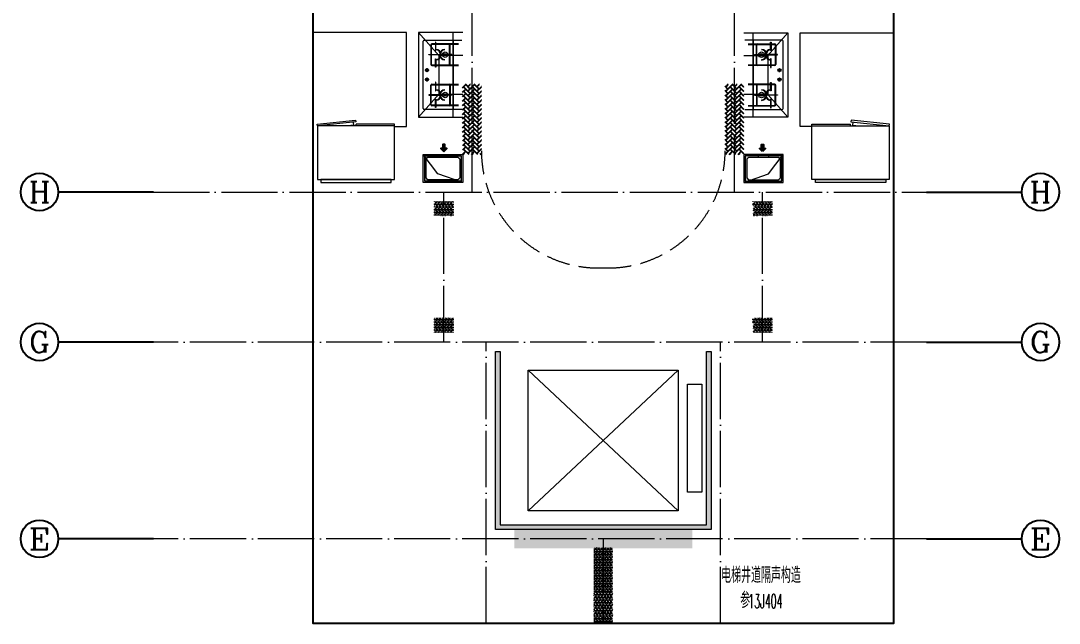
# Model space of a CAD drawing. Extents: x -518115 to 1124316, y -209821 to 1628073.
# Drawn here: x 954644 to 965723, y 53162 to 59590 of the extents above; entities that cross this region are included whole.
import ezdxf
from ezdxf.enums import TextEntityAlignment as Align

# ---------------------------------------------------------------- set-up
doc = ezdxf.new("R2010")
doc.units = 0
doc.header["$LTSCALE"] = 1000
doc.header["$MEASUREMENT"] = 0
doc.linetypes.add('DASH', pattern=[0.35, 0.25, -0.1])
doc.linetypes.add('DOTE', pattern=[2.4200000000000004, 2, -0.2, 0.02, -0.2])
for name, color, linetype, lineweight in [('3.5方案汇报，与郭总、侯月琴确定户型_t8$0$STAIR', 2, 'Continuous', 18), ('DOTE', 19, 'DOTE', 9), ('LVTRY', 1, 'Continuous', 13), ('PUB_HATCH', 8, 'Continuous', 9), ('STAIR', 2, 'Continuous', 18), ('填充', 251, 'Continuous', 5), ('立面-洞口示意', 152, 'Continuous', 13)]:
    doc.layers.add(name, color=color, linetype=linetype, lineweight=lineweight)
for name, color, linetype in [('AXIS', 3, 'Continuous'), ('AXIS_TEXT', 4, 'Continuous'), ('DIM_SYMB', 3, 'Continuous'), ('PUB_TEXT', 4, 'Continuous'), ('保温', 6, 'Continuous'), ('建筑-排气道', 9, 'Continuous')]:
    doc.layers.add(name, color=color, linetype=linetype)
doc.styles.add('_TCH_AXIS', font='COMPLEX', dxfattribs={"bigfont": 'GBCBIG'})
doc.styles.add('_TCH_DIM', font='SIMPLEX.shx', dxfattribs={"width": 0.7, "bigfont": 'GBCBIG.shx'})
doc.styles.add('COMPLEX', font='COMPLEX')
pattern_1 = [(45, (527741.7686052502, -314561.3548270764), (0, 47.41575231924514), [100.584, -33.528]), (135, (527765.4764652501, -314537.6469670765), (3.05311331771918e-15, 47.41575231924513), [100.584, -33.528])]
pattern_2 = [(90, (527741.7686052502, -314561.3548270764), (-16.49778, 1.010197673501861e-15), [9.525, -19.05]), (210, (527741.7686052502, -314561.3548270764), (8.248889999999996, -14.28749658604684), [9.525, -19.05]), (150, (527741.7686052502, -314551.8298270764), (-8.248890000000003, -14.28749658604684), [9.525, -19.05])]

# ---------------------------------------------------------------- blocks, each defined once
blk = doc.blocks.new('_AXISO')
blk.add_circle((0, 0), 0.5)
at = {"layer": 'AXIS_TEXT', "style": 'COMPLEX', "width": 1.041666666666667}
blk.add_attdef('A', text='', height=0.56, dxfattribs=at).set_placement((-0.25, -0.28), (0.25, -0.28), align=Align.FIT)
blk = doc.blocks.new('*U66')
h = blk.add_hatch(color=5)
h.set_gradient(color1=(0, 0, 255), rotation=180, tint=1)
h.paths.add_polyline_path([(3.524958103184869e-15, -2.819966482547906e-15), (-6.350000000000009, -6.349999999999992), (-6.350000000000001, -2.159000000000014), (-15, -2.158999999999999), (-14.99999999999999, 2.159000000000044), (-6.349999999999993, 2.159000000000029), (-6.349999999999985, 6.350000000000009)])
at = {"color": 0, "linetype": 'Continuous'}
blk.add_lwpolyline([(3.524958103184869e-15, -2.819966482547906e-15), (-6.350000000000009, -6.349999999999992), (-6.350000000000001, -2.159000000000014), (-15, -2.158999999999999), (-14.99999999999999, 2.159000000000044), (-6.349999999999993, 2.159000000000029), (-6.349999999999985, 6.350000000000009)], close=True, dxfattribs=at)
blk = doc.blocks.new('sgrsefv')
at = {"layer": 'PUB_HATCH'}
blk.add_hatch(color=256, dxfattribs=at).paths.add_polyline_path([(1112933.294422049, 840916.328306399), (1112933.294422049, 840646.328306399), (1113073.294422049, 840646.328306399), (1113073.294422049, 840661.328306399), (1112968.294422049, 840661.328306399), (1112948.294422049, 840681.328306399), (1112948.294422049, 840881.328306399), (1112968.294422049, 840901.328306399), (1113288.294422049, 840901.328306399), (1113308.294422049, 840881.328306399), (1113308.294422049, 840681.328306399), (1113288.294422049, 840661.328306399), (1113183.294422049, 840661.328306399), (1113183.294422049, 840646.328306399), (1113323.294422049, 840646.328306399), (1113323.294422049, 840916.328306399)])
at = {"layer": 'LVTRY', "color": 1}
for p, q in [((1113073.294422049, 840661.328306399), (1113073.294422049, 840646.328306399)), ((1113183.294422049, 840661.328306399), (1113183.294422049, 840646.328306399))]:
    blk.add_line(p, q, dxfattribs=at)
for points in [[(1112918.294422049, 840931.328306399), (1113338.294422049, 840931.328306399), (1113338.294422049, 840631.328306399), (1112918.294422049, 840631.328306399)], [(1112933.294422049, 840916.328306399), (1113323.294422049, 840916.328306399), (1113323.294422049, 840646.328306399), (1112933.294422049, 840646.328306399)], [(1113288.294422049, 840661.328306399), (1112968.294422049, 840661.328306399), (1112948.294422049, 840681.328306399), (1112948.294422049, 840881.328306399), (1112968.294422049, 840901.328306399), (1113288.294422049, 840901.328306399), (1113308.294422049, 840881.328306399), (1113308.294422049, 840681.328306399), (1113288.294422049, 840661.328306399)]]:
    blk.add_lwpolyline(points, close=True, dxfattribs=at)
at = {"layer": '立面-洞口示意'}
blk.add_lwpolyline([(1112918.294422049, 840931.328306399), (1113181.846359163, 840837.3789231421), (1113338.294422049, 840631.328306399)], dxfattribs=at)
at = {"layer": '建筑-排气道', "xscale": -5, "yscale": 5, "zscale": 5, "rotation": 270}
blk.add_blockref('*U66', (1113118.391369574, 840599.0160356248), dxfattribs=at)
blk = doc.blocks.new('A-Kitchen-7')
at = {"layer": 'LVTRY'}
for p, q in [((-518.6581278588565, 779.725278688129), (-7.244008776673581, 834.3051076843403)), ((-7.244008776673581, 834.3051076843403), (-3.585880917788018, 810.5855355854728)), ((-515, 756.005706589378), (-518.6581278588565, 779.725278688129)), ((-3.585880917788018, 810.5855355854728), (-515, 756.005706589378)), ((515, 756.005706589378), (-515, 756.005706589378)), ((-515, 756.005706589378), (-515, 40)), ((-485.6368437646597, 760.5342107040924), (-484.9384396369278, 756.005706589378)), ((-29.12075551543967, 766.9560861630598), (-112.0975807690556, 756.005706589378)), ((-29.12075551546877, 766.9560861630598), (-35.20590834700852, 806.4126680237241)), ((515, 780), (-5.820766091346741e-11, 780)), ((0, 756.005706589378), (-5.820766091346741e-11, 780)), ((515, 756.005706589378), (515, 780)), ((515, 40), (515, 756.005706589378)), ((-515, 40), (515, 40))]:
    blk.add_line(p, q, dxfattribs=at)
blk.add_lwpolyline([(-468.9430810984049, 40), (-468.9430810984049, 0), (468.9430810984049, 0), (468.9430810984632, 40)], close=True, dxfattribs=at)

msp = doc.modelspace()

# ---------------------------------------------------------------- hatches: boundary and pattern name
at = {"layer": '保温', "linetype": 'ByBlock', "ltscale": 10}
h = msp.add_hatch(dxfattribs=at)
h.set_pattern_fill('AR-HBONE', color=251, scale=55)
h.set_pattern_definition(pattern_1)
h.paths.add_polyline_path([(959358.3473155973, 58162.63974557252), (959558.347299288, 58162.63974557252), (959558.1527572898, 58912.36989889445), (959358.1527735991, 58912.37009553937)])
h = msp.add_hatch(dxfattribs=at)
h.set_pattern_fill('AR-HBONE', color=251, scale=55)
h.set_pattern_definition(pattern_1)
h.paths.add_polyline_path([(962358.348114057, 58162.63974549156), (962158.3481303663, 58162.63974549156), (962158.347316534, 58912.36989878613), (962358.3473002249, 58912.37009543105)])
at = {"layer": '保温', "linetype": 'Continuous', "ltscale": 10}
h = msp.add_hatch(dxfattribs=at)
h.set_pattern_fill('HEX', color=251, scale=10, angle=90, style=0)
h.set_pattern_definition(pattern_2)
h.paths.add_polyline_path([(959058.3465632906, 57512.37001177331), (959258.3465469815, 57512.37001177331), (959258.4454613086, 57662.36990616895), (959058.4454776177, 57662.37010281387)])
h = msp.add_hatch(dxfattribs=at)
h.set_pattern_fill('HEX', color=251, scale=10, angle=90, style=0)
h.set_pattern_definition(pattern_2)
h.paths.add_polyline_path([(962658.3480664613, 57512.37001177331), (962458.3480827706, 57512.37001177331), (962458.2491684433, 57662.36990616895), (962658.2491521342, 57662.37010281387)])
h = msp.add_hatch(dxfattribs=at)
h.set_pattern_fill('HEX', color=251, scale=10, angle=90, style=0)
h.set_pattern_definition(pattern_2)
h.paths.add_polyline_path([(959058.3465634971, 56262.37001903862), (959258.3465471878, 56262.37001903862), (959258.4454615151, 56412.36991343426), (959058.4454778242, 56412.37011007918)])
h = msp.add_hatch(dxfattribs=at)
h.set_pattern_fill('HEX', color=251, scale=10, angle=90, style=0)
h.set_pattern_definition(pattern_2)
h.paths.add_polyline_path([(962658.3480662545, 56262.37001903862), (962458.3480825638, 56262.37001903862), (962458.2491682367, 56412.36991343426), (962658.2491519274, 56412.37011007918)])
h = msp.add_hatch(dxfattribs=at)
h.set_pattern_fill('HEX', color=251, scale=10, angle=90, style=0)
h.set_pattern_definition([(90, (456975.8774261217, -466186.0909204385), (-16.49778, 1.010197673501861e-15), [9.525, -19.05]), (210, (456975.8774261217, -466186.0909204385), (8.248889999999996, -14.28749658604684), [9.525, -19.05]), (150, (456975.8774261217, -466176.5659204385), (-8.248890000000003, -14.28749658604684), [9.525, -19.05])])
h.paths.add_polyline_path([(961808.3476276752, 53962.37000593991), (961808.347586269, 54162.37000293011), (959908.3469881965, 54162.37000297435), (959908.3470296026, 53962.37000598403)])
h = msp.add_hatch(dxfattribs=at)
h.set_pattern_fill('HEX', color=251, scale=10, angle=90, style=0)
h.set_pattern_definition([(90, (456975.8774261217, -466686.0909204385), (-16.49778, 1.010197673501861e-15), [9.525, -19.05]), (210, (456975.8774261217, -466686.0909204385), (8.248889999999996, -14.28749658604684), [9.525, -19.05]), (150, (456975.8774261217, -466676.5659204385), (-8.248890000000003, -14.28749658604684), [9.525, -19.05])])
h.paths.add_polyline_path([(960758.4462442386, 53162.37000441959), (960958.4462279296, 53162.37000441959), (960958.446221061, 53962.36990613077), (960758.4462373704, 53962.37010277569)])
at = {"layer": '填充'}
h = msp.add_hatch(dxfattribs=at)
h.set_pattern_fill('隔热材料02', color=256, scale=100, style=0)
h.set_pattern_definition([(0, (-213350.0497188026, -554576.2574889136), (0, 50), []), (0, (-213350.0497188026, -554559.5909889136), (0, 50), []), (270, (-213306.3082188026, -554550.9597389136), (50, -9.184850993605149e-15), [5.01775, -44.98225]), (270, (-213343.7669688025, -554550.9597389136), (50, -9.184850993605149e-15), [5.01775, -44.98225]), (90, (-213318.2552188025, -554584.8887389136), (-50, 3.061616997868383e-15), [5.01775, -44.98225]), (90, (-213331.8202188027, -554584.8887389136), (-50, 3.061616997868383e-15), [5.01775, -44.98225]), (180, (-213300.0254688025, -554592.9242389136), (-6.123233995736766e-15, -50), [50.02425, 0.02425]), (135, (-213313.9827188025, -554590.4154889135), (2.775557561562891e-15, 49.99987405109137), [4.268000000000001, -66.44274999999999]), (116.56505, (-213267.0007188024, -554587.3974889136), (0.0001128305918363104, 49.99993342107836), [2.804999999999992, -108.9984999999998]), (116.56505, (-213317.0007188024, -554587.3974889136), (0.0001128305918363104, 49.99993342107836), [2.804999999999992, -108.9984999999998]), (153.43495, (-213258.9652188024, -554592.9242389136), (-0.0001128305918057793, 49.99993342107837), [5.609999999999999, -106.1935]), (153.43495, (-213308.9652188024, -554592.9242389136), (-0.0001128305918057793, 49.99993342107837), [5.609999999999999, -106.1935]), (63.43495000000001, (-213268.2552188025, -554579.8709889136), (-0.0001128305918307593, 49.99993342107837), [26.714, -85.0895]), (63.43495000000001, (-213318.2552188025, -554579.8709889136), (-0.0001128305918307593, 49.99993342107837), [26.714, -85.0895]), (116.56505, (-213256.3082188026, -554550.9597389136), (0.0001128305918363104, 49.99993342107836), [2.804999999999992, -108.9984999999998]), (116.56505, (-213306.3082188026, -554550.9597389136), (0.0001128305918363104, 49.99993342107836), [2.804999999999992, -108.9984999999998]), (135, (-213307.5627188026, -554548.4509889135), (2.775557561562891e-15, 49.99987405109137), [4.268000000000001, -66.44274999999999]), (153.43495, (-213260.5807188025, -554545.4329889136), (-0.0001128305918057793, 49.99993342107837), [5.609999999999999, -106.1935]), (153.43495, (-213310.5807188025, -554545.4329889136), (-0.0001128305918057793, 49.99993342107837), [5.609999999999999, -106.1935]), (45, (-213342.5124688025, -554548.4509889135), (0, 49.99987405109137), [4.268000000000001, -66.44274999999999]), (63.43495000000001, (-213293.7669688025, -554550.9597389136), (-0.0001128305918307593, 49.99993342107837), [2.805, -108.9985]), (63.43495000000001, (-213343.7669688025, -554550.9597389136), (-0.0001128305918307593, 49.99993342107837), [2.805, -108.9985]), (26.56505, (-213289.4947188026, -554545.4329889136), (0.0001128305918307593, 49.99993342107837), [5.609999999999999, -106.1935]), (26.56505, (-213339.4947188026, -554545.4329889136), (0.0001128305918307593, 49.99993342107837), [5.609999999999999, -106.1935]), (116.56505, (-213281.8202188027, -554579.8709889136), (0.0001128305918363104, 49.99993342107836), [26.71399999999994, -85.08949999999976]), (116.56505, (-213331.8202188027, -554579.8709889136), (0.0001128305918363104, 49.99993342107836), [26.71399999999994, -85.08949999999976]), (45, (-213336.0924688026, -554590.4154889135), (0, 49.99987405109137), [4.268000000000001, -66.44274999999999]), (63.43495000000001, (-213283.0744688027, -554587.3974889136), (-0.0001128305918307593, 49.99993342107837), [2.805, -108.9985]), (63.43495000000001, (-213333.0744688027, -554587.3974889136), (-0.0001128305918307593, 49.99993342107837), [2.805, -108.9985]), (26.56505, (-213291.1102188025, -554592.9242389136), (0.0001128305918307593, 49.99993342107837), [5.609999999999999, -106.1935]), (26.56505, (-213341.1102188025, -554592.9242389136), (0.0001128305918307593, 49.99993342107837), [5.609999999999999, -106.1935])])
h.paths.add_polyline_path([(961958.3476102301, 56062.37331480044), (962008.3476102301, 56062.37331479881), (962008.3476101623, 54162.37331477867), (959708.3476101523, 54162.3733147966), (959708.3476101262, 56062.37331479997), (959758.3476101262, 56062.37331479916), (959758.3476101519, 54212.37331479369), (961958.347610164, 54212.37331477914)])

# ---------------------------------------------------------------- linework, layer by layer
at = {"layer": '3.5方案汇报，与郭总、侯月琴确定户型_t8$0$STAIR'}
for p, q in [((960058.347606964, 55862.37000444782), (961658.3476069644, 54362.37000444921)), ((961658.3476069644, 55862.37000444782), (960058.347606964, 54362.37000444921))]:
    msp.add_line(p, q, dxfattribs=at)
for points in [[(960058.347606964, 54362.37000444921), (960058.347606964, 55862.37000444782), (961658.3476069644, 55862.37000444782), (961658.3476069644, 54362.37000444921)], [(961758.3476069546, 54562.3700045647), (961758.3476069546, 55712.37000456516), (961908.3476069574, 55712.37000456516), (961908.3476069574, 54562.3700045647)]]:
    msp.add_lwpolyline(points, close=True, dxfattribs=at)
at = {"layer": 'AXIS'}
for p, q in [((956058.3479597266, 57762.64026609057), (955043.7403798624, 57762.64026609057)), ((964308.3566676332, 57762.64026609057), (965322.9642474974, 57762.64026609057)), ((956058.3479599794, 56162.37000447526), (955043.7403801152, 56162.37000447526)), ((964308.3566673801, 56162.37000447526), (965322.9642472443, 56162.37000447526)), ((956058.3479599131, 54062.37000451662), (955043.7403800489, 54062.37000451662)), ((964308.3566674464, 54062.37000451662), (965322.9642473107, 54062.37000451662))]:
    msp.add_line(p, q, dxfattribs=at)
at = {"layer": 'DIM_SYMB'}
msp.add_lwpolyline([(956058.3479597357, 66662.3691157485), (956058.3479597357, 61362.37011947931), (957758.3473072564, 61362.37011951377), (957758.3473074427, 53162.37000441964), (963958.3473081933, 53162.37000441964), (963958.3473081933, 61362.37011947931), (964308.3566671938, 61362.37011947931), (964308.3566671938, 66662.3691157485)], close=True, dxfattribs=at)
at = {"layer": 'DOTE', "linetype": 'DOTE', "ltscale": 0.3}
for p, q in [((959458.3473074427, 57762.64026465535), (959458.3473074422, 66662.3691157485)), ((962258.3473083796, 57762.64026465535), (962258.3473083796, 66662.3691157485)), ((956058.347960166, 57762.64026884046), (964308.3566671936, 57762.64025549538)), ((959158.3465647409, 56162.37000447523), (959158.3465644764, 57762.37000447616)), ((962558.3480698392, 56162.37000447523), (962558.3480701037, 57762.37000447616)), ((964308.3566671936, 56162.3700044752), (956058.3479597354, 56162.37000447526)), ((959608.3473127023, 53162.37000441991), (959608.3473128234, 56162.37000445707)), ((962108.34730312, 53162.37000441996), (962108.3473029989, 56162.37000445707)), ((964308.3566671936, 54062.37000427567), (956058.3479597354, 54062.37000454924)), ((960858.347314877, 54062.37000445707), (960858.347314877, 53162.37000441962))]:
    msp.add_line(p, q, dxfattribs=at)
at = {"layer": 'LVTRY', "color": 251}
for p, q in [((958888.1356674228, 59462.97126491729), (958888.1356674228, 58562.97126491729)), ((959358.3451540456, 59462.97126491729), (958888.1356674228, 59462.97126491729)), ((959104.0757684885, 59220.01553157868), (958888.1356674228, 59462.97126491729)), ((959258.3451540451, 58562.97126491729), (959258.3451540451, 59462.97126491729)), ((962358.347349646, 59462.37084350229), (962828.5568362686, 59462.37084350229)), ((962458.3473496463, 58562.37084350229), (962458.3473496463, 59462.37084350229)), ((962612.6167352032, 59219.41511016368), (962828.5568362686, 59462.37084350229)), ((962828.5568362686, 59462.37084350229), (962828.5568362686, 58562.37084350229)), ((959104.0757684885, 59220.01553157868), (959104.0757684885, 58804.91698870144)), ((959358.3451540456, 59220.01553157868), (959104.0757684885, 59220.01553157868)), ((962358.347349646, 59219.41511016368), (962612.6167352032, 59219.41511016368)), ((962612.6167352032, 59219.41511016368), (962612.6167352032, 58804.31656728644)), ((958888.1356674228, 58562.97126491729), (959104.0757684885, 58804.91698870144)), ((959104.0757684885, 58804.91698870144), (959358.3451540456, 58804.91698870144)), ((962612.6167352032, 58804.31656728644), (962358.347349646, 58804.31656728644)), ((962828.5568362686, 58562.37084350229), (962612.6167352032, 58804.31656728644)), ((958888.1356674228, 58562.97126491729), (959358.3451540456, 58562.97126491729)), ((962828.5568362686, 58562.37084350229), (962358.347349646, 58562.37084350229))]:
    msp.add_line(p, q, dxfattribs=at)
at = {"layer": 'LVTRY'}
for p, q in [((958938.3451540456, 58652.97126491729), (958938.3451540456, 59372.97126491729)), ((958948.3451540456, 59382.97126491729), (959348.3451540456, 59382.9712649174)), ((959018.3451540456, 59332.9712649174), (959018.3451540456, 59122.9712649174)), ((959023.3451540456, 59332.9712649174), (959023.3451540456, 59122.9712649174)), ((959313.3451540456, 59342.97126491752), (959028.3451540456, 59342.9712649174)), ((959313.3451540456, 59337.97126491752), (959028.3451540456, 59337.9712649174)), ((959073.0951540451, 59362.97126491752), (959068.5951540451, 59362.97126491752)), ((959068.5951540451, 59362.97126491752), (959068.5951540451, 59272.9712649174)), ((959073.0951540451, 59272.9712649174), (959073.0951540451, 59362.97126491752)), ((959218.3451540451, 59122.9712649174), (959218.3451540451, 59332.97126491752)), ((959223.3451540451, 59122.9712649174), (959223.3451540451, 59332.97126491752)), ((959258.3451540451, 59372.9712649174), (959258.3451540451, 58652.97126491729)), ((962768.347349646, 59382.37084350229), (962368.347349646, 59382.3708435024)), ((962403.347349646, 59342.37084350252), (962688.347349646, 59342.3708435024)), ((962403.347349646, 59337.37084350252), (962688.347349646, 59337.3708435024)), ((962458.3473496463, 59372.3708435024), (962458.3473496465, 58652.37084350229)), ((962493.3473496463, 59122.3708435024), (962493.3473496463, 59332.37084350252)), ((962498.3473496463, 59122.3708435024), (962498.3473496463, 59332.37084350252)), ((962643.5973496465, 59362.37084350252), (962648.0973496465, 59362.37084350252)), ((962643.5973496465, 59272.3708435024), (962643.5973496465, 59362.37084350252)), ((962648.0973496465, 59362.37084350252), (962648.0973496465, 59272.3708435024)), ((962693.347349646, 59332.3708435024), (962693.347349646, 59122.3708435024)), ((962698.347349646, 59332.3708435024), (962698.347349646, 59122.3708435024)), ((962778.347349646, 58652.37084350229), (962778.347349646, 59372.37084350229)), ((958998.3451540456, 59225.72126491764), (958998.3451540456, 59230.22126491764)), ((958998.3451540456, 59230.22126491764), (959125.8451540456, 59230.22126491764)), ((959125.8451540456, 59225.72126491764), (958998.3451540456, 59225.72126491764)), ((959068.5951540451, 59272.9712649174), (959073.0951540451, 59272.9712649174)), ((959068.5951540451, 59182.9712649174), (959073.0951540451, 59182.9712649174)), ((959068.5951540451, 59092.97126491729), (959068.5951540451, 59182.9712649174)), ((959073.0951540451, 59182.9712649174), (959073.0951540451, 59092.97126491729)), ((959115.8451540451, 59230.22126491764), (959115.8451540451, 59225.72126491764)), ((959243.3451540451, 59230.22126491764), (959115.8451540451, 59230.22126491764)), ((959115.8451540451, 59225.72126491764), (959243.3451540451, 59225.72126491764)), ((959125.8451540456, 59230.22126491764), (959125.8451540456, 59225.72126491764)), ((959243.3451540451, 59225.72126491764), (959243.3451540451, 59230.22126491764)), ((959258.3451540451, 58804.91698870144), (959258.3451540451, 59220.01553157868)), ((962458.3473496463, 58804.31656728644), (962458.3473496463, 59219.41511016368)), ((962473.3473496465, 59225.12084350263), (962473.3473496465, 59229.62084350263)), ((962473.3473496465, 59229.62084350263), (962600.8473496465, 59229.62084350263)), ((962600.8473496465, 59225.12084350263), (962473.3473496465, 59225.12084350263)), ((962590.8473496458, 59229.62084350263), (962590.8473496458, 59225.12084350263)), ((962718.3473496458, 59229.62084350263), (962590.8473496458, 59229.62084350263)), ((962590.8473496458, 59225.12084350263), (962718.3473496458, 59225.12084350263)), ((962600.8473496465, 59229.62084350263), (962600.8473496465, 59225.12084350263)), ((962648.0973496465, 59272.3708435024), (962643.5973496465, 59272.3708435024)), ((962643.5973496465, 59182.3708435024), (962643.5973496465, 59092.37084350229)), ((962648.0973496465, 59182.3708435024), (962643.5973496465, 59182.3708435024)), ((962648.0973496465, 59092.37084350229), (962648.0973496465, 59182.3708435024)), ((962718.3473496458, 59225.12084350263), (962718.3473496458, 59229.62084350263)), ((958958.9483504323, 59062.97126491729), (958997.7419576598, 59062.97126491729)), ((958978.3451540456, 59043.57446130423), (958978.3451540456, 59082.36806853174)), ((959028.3451540456, 59117.9712649174), (959313.3451540456, 59117.9712649174)), ((959028.3451540456, 59112.9712649174), (959313.3451540456, 59112.9712649174)), ((959073.0951540451, 59092.97126491729), (959068.5951540451, 59092.97126491729)), ((962688.347349646, 59117.3708435024), (962403.347349646, 59117.3708435024)), ((962688.347349646, 59112.3708435024), (962403.347349646, 59112.3708435024)), ((962643.5973496465, 59092.37084350229), (962648.0973496465, 59092.37084350229)), ((962757.7441532591, 59062.37084350229), (962718.9505460316, 59062.37084350229)), ((962738.347349646, 59042.97403988923), (962738.347349646, 59081.76764711674)), ((958958.9483504323, 58962.97126491729), (958997.7419576598, 58962.97126491729)), ((958978.3451540456, 58943.57446130423), (958978.3451540456, 58982.36806853174)), ((962757.7441532591, 58962.37084350229), (962718.9505460316, 58962.37084350229)), ((962738.347349646, 58942.97403988923), (962738.347349646, 58981.76764711674)), ((959018.3451540456, 58692.97126491729), (959018.3451540456, 58902.97126491729)), ((959023.3451540456, 58692.97126491729), (959023.3451540456, 58902.97126491729)), ((959028.3451540456, 58912.97126491729), (959313.3451540456, 58912.97126491729)), ((959028.3451540456, 58907.97126491729), (959313.3451540456, 58907.97126491729)), ((959073.0951540451, 58932.97126491729), (959068.5951540451, 58932.97126491729)), ((959068.5951540451, 58932.97126491729), (959068.5951540451, 58842.97126491729)), ((959068.5951540451, 58842.97126491729), (959073.0951540451, 58842.97126491729)), ((959073.0951540451, 58842.97126491729), (959073.0951540451, 58932.97126491729)), ((959218.3451540451, 58902.97126491729), (959218.3451540451, 58692.97126491717)), ((959223.3451540451, 58902.97126491729), (959223.3451540451, 58692.97126491717)), ((962688.347349646, 58912.37084350229), (962403.347349646, 58912.37084350229)), ((962688.347349646, 58907.37084350229), (962403.347349646, 58907.37084350229)), ((962493.3473496463, 58902.37084350229), (962493.3473496463, 58692.37084350217)), ((962498.3473496463, 58902.37084350229), (962498.3473496463, 58692.37084350217)), ((962643.5973496465, 58932.37084350229), (962648.0973496465, 58932.37084350229)), ((962643.5973496465, 58842.37084350229), (962643.5973496465, 58932.37084350229)), ((962648.0973496465, 58842.37084350229), (962643.5973496465, 58842.37084350229)), ((962648.0973496465, 58932.37084350229), (962648.0973496465, 58842.37084350229)), ((962693.347349646, 58692.37084350229), (962693.347349646, 58902.37084350229)), ((962698.347349646, 58692.37084350229), (962698.347349646, 58902.37084350229)), ((958998.3451540456, 58800.22126491705), (958998.3451540456, 58795.72126491705)), ((959125.8451540456, 58800.22126491705), (958998.3451540456, 58800.22126491705)), ((958998.3451540456, 58795.72126491705), (959125.8451540456, 58795.72126491705)), ((959068.5951540451, 58752.97126491729), (959073.0951540451, 58752.97126491729)), ((959068.5951540451, 58662.97126491729), (959068.5951540451, 58752.97126491729)), ((959073.0951540451, 58752.97126491729), (959073.0951540451, 58662.97126491729)), ((959115.8451540451, 58800.22126491705), (959243.3451540451, 58800.22126491705)), ((959115.8451540451, 58795.72126491705), (959115.8451540451, 58800.22126491705)), ((959243.3451540451, 58795.72126491705), (959115.8451540451, 58795.72126491705)), ((959125.8451540456, 58795.72126491705), (959125.8451540456, 58800.22126491705)), ((959243.3451540451, 58800.22126491705), (959243.3451540451, 58795.72126491705)), ((962473.3473496465, 58799.62084350205), (962473.3473496465, 58795.12084350205)), ((962600.8473496465, 58799.62084350205), (962473.3473496465, 58799.62084350205)), ((962473.3473496465, 58795.12084350205), (962600.8473496465, 58795.12084350205)), ((962590.8473496458, 58799.62084350205), (962718.3473496458, 58799.62084350205)), ((962590.8473496458, 58795.12084350205), (962590.8473496458, 58799.62084350205)), ((962718.3473496458, 58795.12084350205), (962590.8473496458, 58795.12084350205)), ((962600.8473496465, 58795.12084350205), (962600.8473496465, 58799.62084350205)), ((962643.5973496465, 58752.37084350229), (962643.5973496465, 58662.37084350229)), ((962648.0973496465, 58752.37084350229), (962643.5973496465, 58752.37084350229)), ((962648.0973496465, 58662.37084350229), (962648.0973496465, 58752.37084350229)), ((962718.3473496458, 58799.62084350205), (962718.3473496458, 58795.12084350205)), ((959348.3451540451, 58642.97126491729), (958948.3451540456, 58642.97126491729)), ((959313.3451540456, 58687.97126491717), (959028.3451540456, 58687.97126491729)), ((959313.3451540456, 58682.97126491717), (959028.3451540456, 58682.97126491729)), ((959073.0951540451, 58662.97126491729), (959068.5951540451, 58662.97126491729)), ((962368.3473496463, 58642.37084350229), (962768.347349646, 58642.37084350229)), ((962403.347349646, 58687.37084350217), (962688.347349646, 58687.37084350229)), ((962403.347349646, 58682.37084350217), (962688.347349646, 58682.37084350229)), ((962643.5973496465, 58662.37084350229), (962648.0973496465, 58662.37084350229))]:
    msp.add_line(p, q, dxfattribs=at)
for points in [[(958632.3459351272, 58462.97041845333), (958758.3451540451, 58462.97041845333), (958758.3451540456, 59462.97100812034), (957758.3473074427, 59462.9711304043)], [(963084.346568564, 58462.36999703833), (962958.3473496465, 58462.36999703833), (962958.347349646, 59462.37058670534), (963958.3473083796, 59462.37070898956)]]:
    msp.add_lwpolyline(points, dxfattribs=at)
for centre, radius in [((959170.8451540456, 59227.9712649174), 29.7), ((959170.8451540456, 59227.9712649174), 11.7), ((962545.847349646, 59227.3708435024), 29.7), ((962545.847349646, 59227.3708435024), 11.7), ((958978.3451540456, 59062.97126491729), 16.99680361435897), ((962738.347349646, 59062.37084350229), 16.99680361435897), ((958978.3451540456, 58962.97126491729), 16.99680361435897), ((962738.347349646, 58962.37084350229), 16.99680361435897), ((959170.8451540456, 58797.97126491729), 29.7), ((959170.8451540456, 58797.97126491729), 11.7), ((962545.847349646, 58797.37084350229), 29.7), ((962545.847349646, 58797.37084350229), 11.7)]:
    msp.add_circle(centre, radius, dxfattribs=at)
for centre, radius, start, end in [((958948.3451540456, 59372.97126491729), 10, 90, 180), ((959028.3451540456, 59332.9712649174), 10, 90, 180), ((959028.3451540456, 59332.9712649174), 5, 90, 180), ((959070.8451540451, 59227.9712649174), 56.7, 2.274239184211169, 87.72576081585402), ((959070.8451540451, 59227.9712649174), 52.2, 2.470411041655401, 87.52958895835617), ((959170.8451540456, 59227.9712649174), 56.7, 92.27423918414597, 177.7257608157888), ((959170.8451540456, 59227.9712649174), 52.2, 92.47041104164381, 177.5295889583446), ((959213.3451540451, 59332.97126491752), 10, 0, 90), ((959213.3451540451, 59332.97126491752), 5, 0, 90), ((959248.3451540451, 59372.9712649174), 10, 0, 90), ((962468.3473496463, 59372.3708435024), 10, 90, 180), ((962503.3473496463, 59332.37084350252), 10, 90, 180), ((962503.3473496463, 59332.37084350252), 5, 90, 180), ((962545.847349646, 59227.3708435024), 56.7, 2.274239184211169, 87.72576081585402), ((962545.847349646, 59227.3708435024), 52.2, 2.470411041655401, 87.52958895835617), ((962645.8473496463, 59227.3708435024), 56.7, 92.27423918414597, 177.7257608166193), ((962645.8473496463, 59227.3708435024), 52.2, 92.47041104164381, 177.5295889583446), ((962688.347349646, 59332.3708435024), 10, 0, 90), ((962688.347349646, 59332.3708435024), 5, 0, 90), ((962768.347349646, 59372.37084350229), 10, 0, 90), ((959070.8451540451, 59227.9712649174), 52.2, 272.4704110416438, 357.5295889583446), ((959070.8451540451, 59227.9712649174), 56.7, 272.274239184146, 357.7257608157888), ((959170.8451540456, 59227.9712649174), 56.7, 182.2742391842111, 267.725760815854), ((959170.8451540456, 59227.9712649174), 52.2, 182.4704110416554, 267.5295889583562), ((962545.847349646, 59227.3708435024), 52.2, 272.4704110416438, 357.5295889591745), ((962545.847349646, 59227.3708435024), 56.7, 272.274239184146, 357.7257608157888), ((962645.8473496463, 59227.3708435024), 56.7, 182.2742391833807, 267.725760815854), ((962645.8473496463, 59227.3708435024), 52.2, 182.4704110408254, 267.5295889583562), ((959028.3451540456, 59122.9712649174), 10, 180, 270), ((959028.3451540456, 59122.9712649174), 5, 180, 270), ((959213.3451540451, 59122.9712649174), 10, 270, 0), ((959213.3451540451, 59122.9712649174), 5, 270, 0), ((962503.3473496463, 59122.3708435024), 10, 180, 270), ((962503.3473496463, 59122.3708435024), 5, 180, 270), ((962688.347349646, 59122.3708435024), 10, 270, 0), ((962688.347349646, 59122.3708435024), 5, 270, 0), ((959028.3451540456, 58902.97126491729), 10, 90, 180), ((959028.3451540456, 58902.97126491729), 5, 90, 180), ((959070.8451540451, 58797.97126491729), 56.7, 2.274239184211169, 87.72576081585402), ((959070.8451540451, 58797.97126491729), 52.2, 2.470411041655401, 87.52958895835617), ((959170.8451540456, 58797.97126491729), 56.7, 92.27423918414597, 177.7257608157888), ((959170.8451540456, 58797.97126491729), 52.2, 92.47041104164381, 177.5295889583446), ((959213.3451540451, 58902.97126491729), 10, 0, 90), ((959213.3451540451, 58902.97126491729), 5, 0, 90), ((962503.3473496463, 58902.37084350229), 10, 90, 180), ((962503.3473496463, 58902.37084350229), 5, 90, 180), ((962545.847349646, 58797.37084350229), 56.7, 2.274239184211169, 87.72576081585402), ((962545.847349646, 58797.37084350229), 52.2, 2.470411041655401, 87.52958895835617), ((962645.8473496463, 58797.37084350229), 56.7, 92.27423918414597, 177.7257608166193), ((962645.8473496463, 58797.37084350229), 52.2, 92.47041104164381, 177.5295889583446), ((962688.347349646, 58902.37084350229), 10, 0, 90), ((962688.347349646, 58902.37084350229), 5, 0, 90), ((959070.8451540451, 58797.97126491729), 52.2, 272.4704110416438, 357.5295889583446), ((959070.8451540451, 58797.97126491729), 56.7, 272.274239184146, 357.7257608157888), ((959170.8451540456, 58797.97126491729), 56.7, 182.2742391842111, 267.725760815854), ((959170.8451540456, 58797.97126491729), 52.2, 182.4704110416554, 267.5295889583562), ((962545.847349646, 58797.37084350229), 52.2, 272.4704110416438, 357.5295889591745), ((962545.847349646, 58797.37084350229), 56.7, 272.274239184146, 357.7257608157888), ((962645.8473496463, 58797.37084350229), 56.7, 182.2742391833807, 267.725760815854), ((962645.8473496463, 58797.37084350229), 52.2, 182.4704110408254, 267.5295889583562), ((958948.3451540456, 58652.97126491729), 10, 180, 270), ((959028.3451540456, 58692.97126491729), 10, 180, 270), ((959028.3451540456, 58692.97126491729), 5, 180, 270), ((959213.3451540451, 58692.97126491717), 10, 270, 0), ((959213.3451540451, 58692.97126491717), 5, 270, 0), ((959248.3451540451, 58652.97126491729), 10, 270, 0), ((962468.3473496465, 58652.37084350229), 10, 180, 270), ((962503.3473496463, 58692.37084350217), 10, 180, 270), ((962503.3473496463, 58692.37084350217), 5, 180, 270), ((962688.347349646, 58692.37084350229), 10, 270, 0), ((962688.347349646, 58692.37084350229), 5, 270, 0), ((962768.347349646, 58652.37084350229), 10, 270, 0)]:
    msp.add_arc(centre, radius, start, end, dxfattribs=at)
at = {"layer": 'STAIR', "color": 251, "linetype": 'DASH'}
msp.add_lwpolyline([(959558.3473123312, 58202.37547944608, 0.4142135623699036), (960808.3473123312, 56952.3754794597), (960908.3473123428, 56952.3754794597, 0.4142135623699035), (962158.3473123428, 58202.37547944608)], format="xyb", dxfattribs=at)
at = {"layer": '填充'}
msp.add_lwpolyline([(961958.3476102301, 56062.37331480044), (962008.3476102301, 56062.37331479881), (962008.3476101623, 54162.37331477867), (959708.3476101523, 54162.3733147966), (959708.3476101262, 56062.37331479997), (959758.3476101262, 56062.37331479916), (959758.3476101519, 54212.37331479369), (961958.347610164, 54212.37331477914)], close=True, dxfattribs=at)

# ---------------------------------------------------------------- block references
at = {"rotation": 180}
msp.add_blockref('sgrsefv', (2072276.639713979, 898794.5668720921), dxfattribs=at)
at = {"xscale": -1, "rotation": 180}
msp.add_blockref('sgrsefv', (-150559.9472102876, 898793.9664506771), dxfattribs=at)
at = {"layer": 'AXIS'}
ref = msp.add_blockref('_AXISO', (954843.7403798624, 57762.64026609057), dxfattribs=dict(at, xscale=400, yscale=400, zscale=400))
ref.add_attrib('A', 'H', dxfattribs={"layer": 'AXIS_TEXT', "height": 226.2741699796952, "style": '_TCH_AXIS', "width": 1.049999999999637}).set_placement((954730.6032948726, 57649.50318110073), (954956.8774648522, 57649.50318110073), align=Align.FIT)
ref = msp.add_blockref('_AXISO', (965522.9642474974, 57762.64026609057), dxfattribs=dict(at, xscale=400, yscale=400, zscale=400))
ref.add_attrib('A', 'H', dxfattribs={"layer": 'AXIS_TEXT', "height": 226.2741699796952, "style": '_TCH_AXIS', "width": 1.049999999999637}).set_placement((965409.8271625076, 57649.50318110073), (965636.1013324872, 57649.50318110073), align=Align.FIT)
ref = msp.add_blockref('_AXISO', (954843.7403801152, 56162.37000447526), dxfattribs=dict(at, xscale=400, yscale=400, zscale=400))
ref.add_attrib('A', 'G', dxfattribs={"layer": 'AXIS_TEXT', "height": 226.2741699796952, "style": '_TCH_AXIS', "width": 1.166666666666264}).set_placement((954730.6032951254, 56049.23291948542), (954956.877465105, 56049.23291948542), align=Align.FIT)
ref = msp.add_blockref('_AXISO', (965522.9642472443, 56162.37000447526), dxfattribs=dict(at, xscale=400, yscale=400, zscale=400))
ref.add_attrib('A', 'G', dxfattribs={"layer": 'AXIS_TEXT', "height": 226.2741699796952, "style": '_TCH_AXIS', "width": 1.166666666666264}).set_placement((965409.8271622545, 56049.23291948542), (965636.1013322341, 56049.23291948542), align=Align.FIT)
ref = msp.add_blockref('_AXISO', (954843.7403800489, 54062.37000451662), dxfattribs=dict(at, xscale=400, yscale=400, zscale=400))
ref.add_attrib('A', 'E', dxfattribs={"layer": 'AXIS_TEXT', "height": 226.2741699796952, "style": '_TCH_AXIS', "width": 1.312499999999547}).set_placement((954730.6032950591, 53949.23291952677), (954956.8774650387, 53949.23291952677), align=Align.FIT)
ref = msp.add_blockref('_AXISO', (965522.9642473107, 54062.37000451662), dxfattribs=dict(at, xscale=400, yscale=400, zscale=400))
ref.add_attrib('A', 'E', dxfattribs={"layer": 'AXIS_TEXT', "height": 226.2741699796952, "style": '_TCH_AXIS', "width": 1.312499999999547}).set_placement((965409.8271623208, 53949.23291952677), (965636.1013323005, 53949.23291952677), align=Align.FIT)
at = {"layer": 'LVTRY', "color": 1, "extrusion": (0, 0, -1), "yscale": 0.7999999999883585, "zscale": -0.7999999999883585}
for p, xscale in [((-958220.3459351333, 57863.24016088969), -0.7999999999883585), ((-963496.3465685581, 57862.63973947469), 0.7999999999883585)]:
    msp.add_blockref('A-Kitchen-7', p, dxfattribs=dict(at, xscale=xscale))

# ---------------------------------------------------------------- texts
at = {"layer": 'PUB_TEXT', "color": 3, "style": '_TCH_DIM'}
for s, height, width, p in [('电梯井道隔声构造', 168.7943262411347, 0.7, (962115.5340689513, 53591.72699036342)), ('参', 168.7943262411347, 0.7, (962319.6510902279, 53324.07379887406)), ('13J404', 148.75, 0.4941176470588236, (962405.6617285258, 53324.07379887406))]:
    msp.add_text(s, height=height, dxfattribs=dict(at, width=width)).set_placement(p)

doc.saveas('drawing.dxf')
